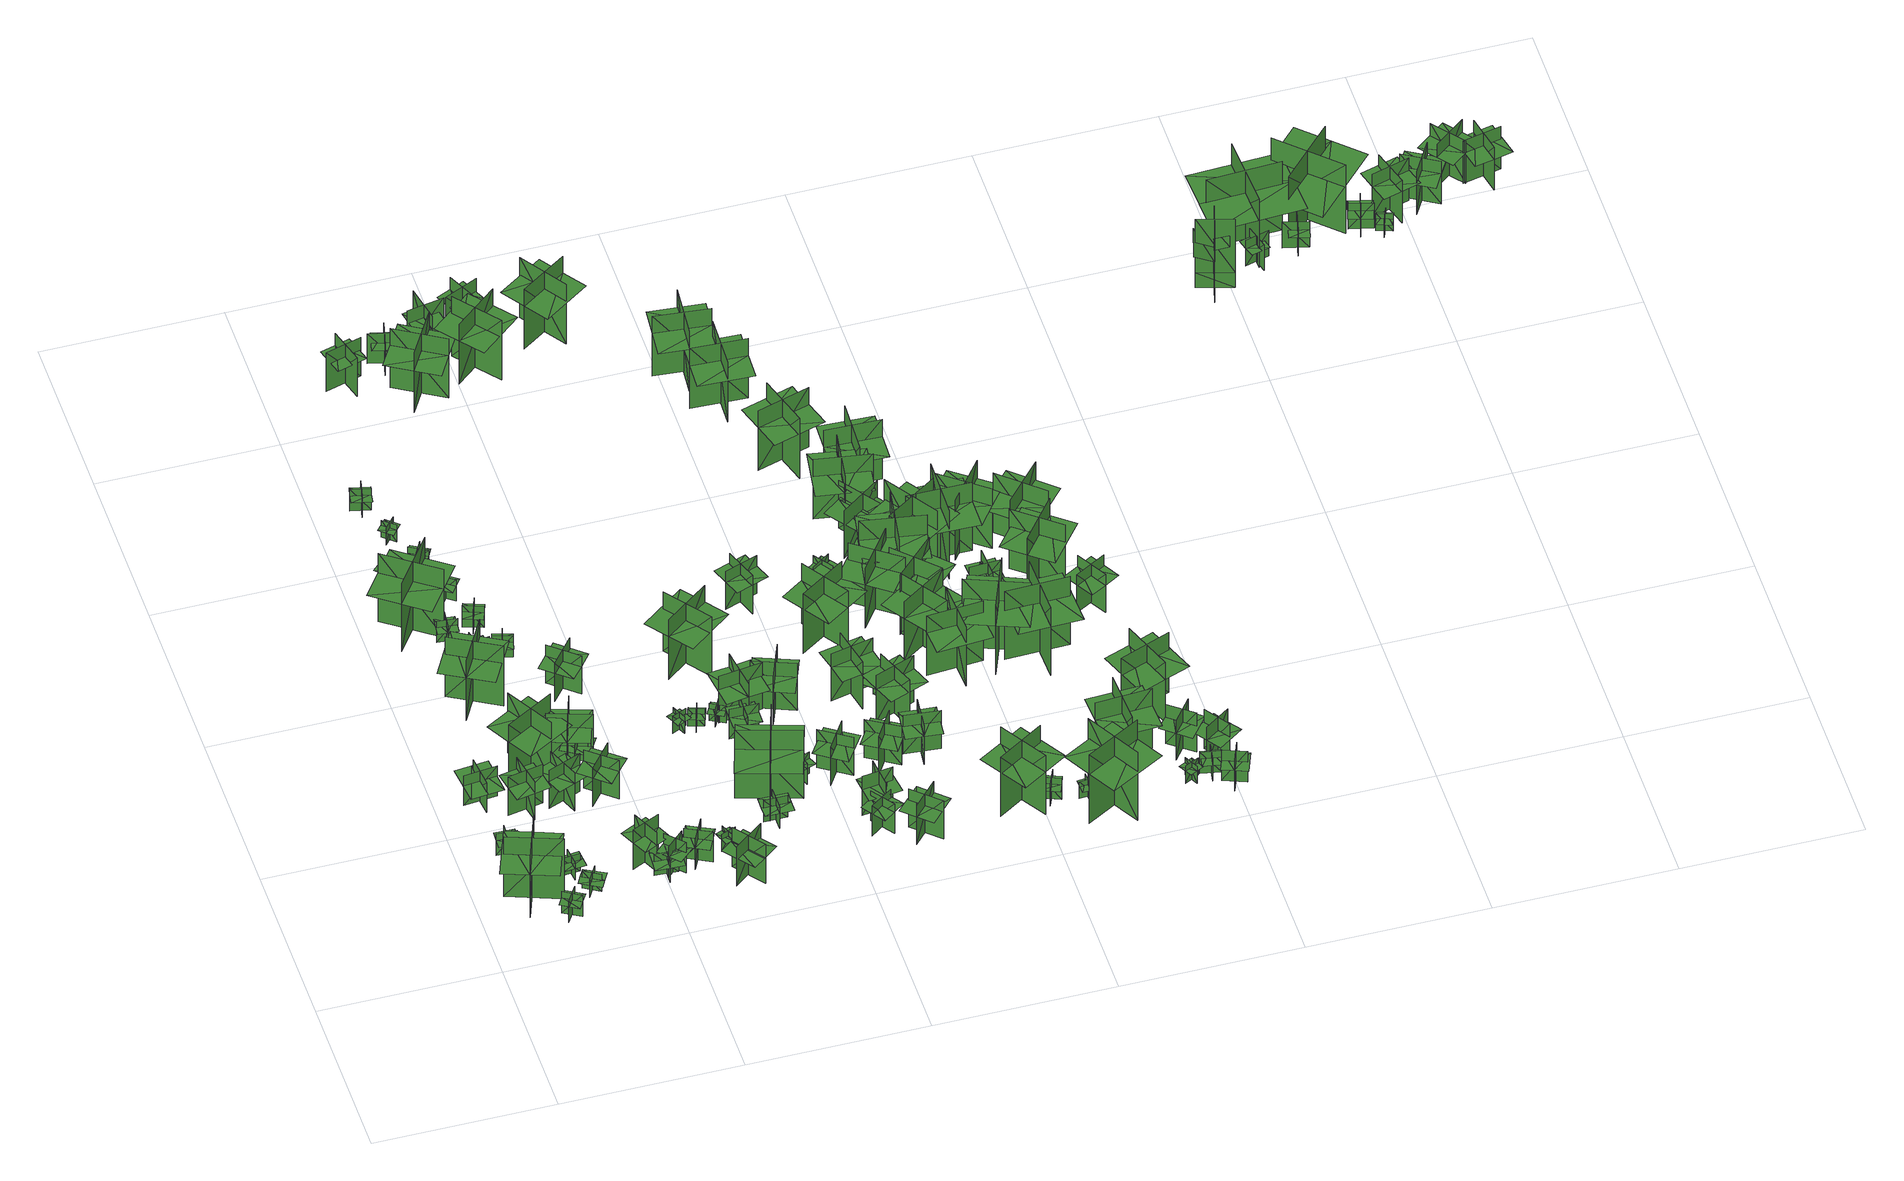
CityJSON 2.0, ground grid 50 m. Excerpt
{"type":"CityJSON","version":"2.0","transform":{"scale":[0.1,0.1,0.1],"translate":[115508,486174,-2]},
"CityObjects":{
"tree1":{"type":"SolitaryVegetationObject","geometry":[{"type":"MultiSurface","lod":"1","boundaries":[[[0,1,2]],[[0,2,3]],[[4,5,6]],[[4,6,7]],[[8,9,10]],[[8,10,11]],[[8,11,12]],[[8,12,13]]]}]},
"tree2":{"type":"SolitaryVegetationObject","geometry":[{"type":"MultiSurface","lod":"1","boundaries":[[[14,15,16]],[[14,16,17]],[[18,19,20]],[[18,20,21]],[[22,23,24]],[[22,24,25]],[[22,25,26]],[[22,26,27]]]}]},
"tree3":{"type":"SolitaryVegetationObject","geometry":[{"type":"MultiSurface","lod":"1","boundaries":[[[28,29,30]],[[28,30,31]],[[32,33,34]],[[32,34,35]],[[36,37,38]],[[36,38,39]],[[36,39,40]],[[36,40,41]]]}]},
"tree4":{"type":"SolitaryVegetationObject","geometry":[{"type":"MultiSurface","lod":"1","boundaries":[[[42,43,44]],[[42,44,45]],[[46,47,48]],[[46,48,49]],[[50,51,52]],[[50,52,53]],[[50,53,54]],[[50,54,55]]]}]},
"tree5":{"type":"SolitaryVegetationObject","geometry":[{"type":"MultiSurface","lod":"1","boundaries":[[[56,57,58]],[[56,58,59]],[[60,61,62]],[[60,62,63]],[[64,65,66]],[[64,66,67]],[[64,67,68]],[[64,68,69]]]}]},
"tree6":{"type":"SolitaryVegetationObject","geometry":[{"type":"MultiSurface","lod":"1","boundaries":[[[70,71,72]],[[70,72,73]],[[74,75,76]],[[74,76,77]],[[78,79,80]],[[78,80,81]],[[78,81,82]],[[78,82,83]]]}]},
"tree7":{"type":"SolitaryVegetationObject","geometry":[{"type":"MultiSurface","lod":"1","boundaries":[[[84,85,86]],[[84,86,87]],[[88,89,90]],[[88,90,91]],[[92,93,94]],[[92,94,95]],[[92,95,96]],[[92,96,97]]]}]},
"tree8":{"type":"SolitaryVegetationObject","geometry":[{"type":"MultiSurface","lod":"1","boundaries":[[[98,99,100]],[[98,100,101]],[[102,103,104]],[[102,104,105]],[[106,107,108]],[[106,108,109]],[[106,109,110]],[[106,110,111]]]}]},
"tree9":{"type":"SolitaryVegetationObject","geometry":[{"type":"MultiSurface","lod":"1","boundaries":[[[112,113,114]],[[112,114,115]],[[116,117,118]],[[116,118,119]],[[120,121,122]],[[120,122,123]],[[120,123,124]],[[120,124,125]]]}]},
"tree10":{"type":"SolitaryVegetationObject","geometry":[{"type":"MultiSurface","lod":"1","boundaries":[[[126,127,128]],[[126,128,129]],[[130,131,132]],[[130,132,133]],[[134,135,136]],[[134,136,137]],[[134,137,138]],[[134,138,139]]]}]},
"tree11":{"type":"SolitaryVegetationObject","geometry":[{"type":"MultiSurface","lod":"1","boundaries":[[[140,141,142]],[[140,142,143]],[[144,145,146]],[[144,146,147]],[[148,149,150]],[[148,150,151]],[[148,151,152]],[[148,152,153]]]}]},
"tree12":{"type":"SolitaryVegetationObject","geometry":[{"type":"MultiSurface","lod":"1","boundaries":[[[154,155,156]],[[154,156,157]],[[158,159,160]],[[158,160,161]],[[162,163,164]],[[162,164,165]],[[162,165,166]],[[162,166,167]]]}]},
"tree13":{"type":"SolitaryVegetationObject","geometry":[{"type":"MultiSurface","lod":"1","boundaries":[[[168,169,170]],[[168,170,171]],[[172,173,174]],[[172,174,175]],[[176,177,178]],[[176,178,179]],[[176,180,181]],[[176,181,177]]]}]},
"tree14":{"type":"SolitaryVegetationObject","geometry":[{"type":"MultiSurface","lod":"1","boundaries":[[[182,183,184]],[[182,184,185]],[[186,187,188]],[[186,188,189]],[[190,191,192]],[[190,192,193]],[[190,193,194]],[[190,194,195]]]}]},
"tree15":{"type":"SolitaryVegetationObject","geometry":[{"type":"MultiSurface","lod":"1","boundaries":[[[196,197,198]],[[196,198,199]],[[200,201,202]],[[200,202,203]],[[204,205,206]],[[204,206,207]],[[204,207,208]],[[204,208,209]]]}]},
"tree16":{"type":"SolitaryVegetationObject","geometry":[{"type":"MultiSurface","lod":"1","boundaries":[[[210,211,212]],[[210,212,213]],[[214,215,216]],[[214,216,217]],[[218,219,220]],[[218,220,221]],[[218,221,222]],[[218,222,223]]]}]},
"tree17":{"type":"SolitaryVegetationObject","geometry":[{"type":"MultiSurface","lod":"1","boundaries":[[[224,225,226]],[[224,226,227]],[[228,229,230]],[[228,230,231]],[[232,233,234]],[[232,234,235]],[[232,235,236]],[[232,236,237]]]}]},
"tree18":{"type":"SolitaryVegetationObject","geometry":[{"type":"MultiSurface","lod":"1","boundaries":[[[238,239,240]],[[238,240,241]],[[242,243,244]],[[242,244,245]],[[246,247,248]],[[246,248,249]],[[246,249,250]],[[246,250,251]]]}]},
"tree19":{"type":"SolitaryVegetationObject","geometry":[{"type":"MultiSurface","lod":"1","boundaries":[[[252,253,254]],[[252,254,255]],[[256,257,258]],[[256,258,259]],[[260,261,262]],[[260,262,263]],[[260,263,264]],[[260,264,265]]]}]},
"tree20":{"type":"SolitaryVegetationObject","geometry":[{"type":"MultiSurface","lod":"1","boundaries":[[[266,267,268]],[[266,268,269]],[[270,271,272]],[[270,272,273]],[[274,275,276]],[[274,276,277]],[[274,277,278]],[[274,278,279]]]}]},
"tree21":{"type":"SolitaryVegetationObject","geometry":[{"type":"MultiSurface","lod":"1","boundaries":[[[280,281,282]],[[280,282,283]],[[284,285,286]],[[284,286,287]],[[288,289,290]],[[288,290,291]],[[288,292,293]],[[288,293,289]]]}]},
"tree22":{"type":"SolitaryVegetationObject","geometry":[{"type":"MultiSurface","lod":"1","boundaries":[[[294,295,296]],[[294,296,297]],[[298,299,300]],[[298,300,301]],[[302,303,304]],[[302,304,305]],[[302,305,306]],[[302,306,307]]]}]},
"tree23":{"type":"SolitaryVegetationObject","geometry":[{"type":"MultiSurface","lod":"1","boundaries":[[[308,309,310]],[[308,310,311]],[[312,313,314]],[[312,314,315]],[[316,317,318]],[[316,318,319]],[[316,319,320]],[[316,320,321]]]}]},
"tree24":{"type":"SolitaryVegetationObject","geometry":[{"type":"MultiSurface","lod":"1","boundaries":[[[322,323,324]],[[322,324,325]],[[326,327,328]],[[326,328,329]],[[330,331,332]],[[330,332,333]],[[330,333,334]],[[330,334,335]]]}]},
"tree25":{"type":"SolitaryVegetationObject","geometry":[{"type":"MultiSurface","lod":"1","boundaries":[[[336,337,338]],[[336,338,339]],[[340,341,342]],[[340,342,343]],[[344,345,346]],[[344,346,347]],[[344,347,348]],[[344,348,349]]]}]},
"tree26":{"type":"SolitaryVegetationObject","geometry":[{"type":"MultiSurface","lod":"1","boundaries":[[[350,351,352]],[[350,352,353]],[[354,355,356]],[[354,356,357]],[[358,359,360]],[[358,360,361]],[[358,361,362]],[[358,362,363]]]}]},
"tree27":{"type":"SolitaryVegetationObject","geometry":[{"type":"MultiSurface","lod":"1","boundaries":[[[364,365,366]],[[364,366,367]],[[368,369,370]],[[368,370,371]],[[372,373,374]],[[372,374,375]],[[372,375,376]],[[372,376,377]]]}]},
"tree28":{"type":"SolitaryVegetationObject","geometry":[{"type":"MultiSurface","lod":"1","boundaries":[[[378,379,380]],[[378,380,381]],[[382,383,384]],[[382,384,385]],[[386,387,388]],[[386,388,389]],[[386,389,390]],[[386,390,391]]]}]},
"tree29":{"type":"SolitaryVegetationObject","geometry":[{"type":"MultiSurface","lod":"1","boundaries":[[[392,393,394]],[[392,394,395]],[[396,397,398]],[[396,398,399]],[[400,401,402]],[[400,402,403]],[[400,403,404]],[[400,404,405]]]}]},
"tree30":{"type":"SolitaryVegetationObject","geometry":[{"type":"MultiSurface","lod":"1","boundaries":[[[406,407,408]],[[406,408,409]],[[410,411,412]],[[410,412,413]],[[414,415,416]],[[414,416,417]],[[414,417,418]],[[414,418,419]]]}]},
"tree31":{"type":"SolitaryVegetationObject","geometry":[{"type":"MultiSurface","lod":"1","boundaries":[[[420,421,422]],[[420,422,423]],[[424,425,426]],[[424,426,427]],[[428,429,430]],[[428,430,431]],[[428,429,432]],[[428,432,433]]]}]},
"tree32":{"type":"SolitaryVegetationObject","geometry":[{"type":"MultiSurface","lod":"1","boundaries":[[[434,435,436]],[[434,436,437]],[[438,439,440]],[[438,440,441]],[[442,443,444]],[[442,444,445]],[[442,445,446]],[[442,446,447]]]}]},
"tree33":{"type":"SolitaryVegetationObject","geometry":[{"type":"MultiSurface","lod":"1","boundaries":[[[448,449,450]],[[448,450,451]],[[452,453,454]],[[452,454,455]],[[456,457,458]],[[456,458,459]],[[456,459,460]],[[456,460,461]]]}]},
"tree34":{"type":"SolitaryVegetationObject","geometry":[{"type":"MultiSurface","lod":"1","boundaries":[[[462,463,464]],[[462,464,465]],[[466,467,468]],[[466,468,469]],[[470,471,472]],[[470,472,473]],[[470,473,474]],[[470,474,475]]]}]},
"tree35":{"type":"SolitaryVegetationObject","geometry":[{"type":"MultiSurface","lod":"1","boundaries":[[[476,477,478]],[[476,478,479]],[[480,481,482]],[[480,482,483]],[[484,485,486]],[[484,486,487]],[[484,487,488]],[[484,488,489]]]}]},
"tree36":{"type":"SolitaryVegetationObject","geometry":[{"type":"MultiSurface","lod":"1","boundaries":[[[490,491,492]],[[490,492,493]],[[494,495,496]],[[494,496,497]],[[498,499,500]],[[498,500,501]],[[498,501,502]],[[498,502,503]]]}]},
"tree37":{"type":"SolitaryVegetationObject","geometry":[{"type":"MultiSurface","lod":"1","boundaries":[[[504,505,506]],[[504,506,507]],[[508,509,510]],[[508,510,511]],[[512,513,514]],[[512,514,515]],[[512,515,516]],[[512,516,517]]]}]},
"tree38":{"type":"SolitaryVegetationObject","geometry":[{"type":"MultiSurface","lod":"1","boundaries":[[[518,519,520]],[[518,520,521]],[[522,523,524]],[[522,524,525]],[[526,527,528]],[[526,528,529]],[[526,529,530]],[[526,530,531]]]}]},
"tree39":{"type":"SolitaryVegetationObject","geometry":[{"type":"MultiSurface","lod":"1","boundaries":[[[532,533,534]],[[532,534,535]],[[536,537,538]],[[536,538,539]],[[540,541,542]],[[540,542,543]],[[540,543,544]],[[540,544,545]]]}]},
"tree40":{"type":"SolitaryVegetationObject","geometry":[{"type":"MultiSurface","lod":"1","boundaries":[[[546,547,548]],[[546,548,549]],[[550,551,552]],[[550,552,553]],[[554,555,556]],[[554,556,557]],[[554,557,558]],[[554,558,559]]]}]},
"tree41":{"type":"SolitaryVegetationObject","geometry":[{"type":"MultiSurface","lod":"1","boundaries":[[[560,561,562]],[[560,562,563]],[[564,565,566]],[[564,566,567]],[[568,569,570]],[[568,570,571]],[[568,571,572]],[[568,572,573]]]}]},
"tree42":{"type":"SolitaryVegetationObject","geometry":[{"type":"MultiSurface","lod":"1","boundaries":[[[574,575,576]],[[574,576,577]],[[578,579,580]],[[578,580,581]],[[582,583,584]],[[582,584,585]],[[582,585,586]],[[582,586,587]]]}]},
"tree43":{"type":"SolitaryVegetationObject","geometry":[{"type":"MultiSurface","lod":"1","boundaries":[[[588,589,590]],[[588,590,591]],[[592,593,594]],[[592,594,595]],[[596,597,598]],[[596,598,599]],[[596,599,600]],[[596,600,601]]]}]},
"tree44":{"type":"SolitaryVegetationObject","geometry":[{"type":"MultiSurface","lod":"1","boundaries":[[[602,603,604]],[[602,604,605]],[[606,607,608]],[[606,608,609]],[[610,611,612]],[[610,612,613]],[[610,613,614]],[[610,614,615]]]}]},
"tree45":{"type":"SolitaryVegetationObject","geometry":[{"type":"MultiSurface","lod":"1","boundaries":[[[616,617,618]],[[616,618,619]],[[620,621,622]],[[620,622,623]],[[624,625,626]],[[624,626,627]],[[624,627,628]],[[624,628,629]]]}]},
"tree46":{"type":"SolitaryVegetationObject","geometry":[{"type":"MultiSurface","lod":"1","boundaries":[[[630,631,632]],[[630,632,633]],[[634,635,636]],[[634,636,637]],[[638,639,640]],[[638,640,641]],[[638,641,642]],[[638,642,643]]]}]},
"tree47":{"type":"SolitaryVegetationObject","geometry":[{"type":"MultiSurface","lod":"1","boundaries":[[[644,645,646]],[[644,646,647]],[[648,649,650]],[[648,650,651]],[[652,653,654]],[[652,654,655]],[[652,655,656]],[[652,656,657]]]}]},
"tree48":{"type":"SolitaryVegetationObject","geometry":[{"type":"MultiSurface","lod":"1","boundaries":[[[658,659,660]],[[658,660,661]],[[662,663,664]],[[662,664,665]],[[666,667,668]],[[666,668,669]],[[666,669,670]],[[666,670,671]]]}]},
"tree49":{"type":"SolitaryVegetationObject","geometry":[{"type":"MultiSurface","lod":"1","boundaries":[[[672,673,674]],[[672,674,675]],[[676,677,678]],[[676,678,679]],[[680,681,682]],[[680,682,683]],[[680,683,684]],[[680,684,685]]]}]},
"tree50":{"type":"SolitaryVegetationObject","geometry":[{"type":"MultiSurface","lod":"1","boundaries":[[[686,687,688]],[[686,688,689]],[[690,691,692]],[[690,692,693]],[[694,695,696]],[[694,696,697]],[[694,698,699]],[[694,699,695]]]}]},
"tree51":{"type":"SolitaryVegetationObject","geometry":[{"type":"MultiSurface","lod":"1","boundaries":[[[700,701,702]],[[700,702,703]],[[704,705,706]],[[704,706,707]],[[708,709,710]],[[708,710,711]],[[708,711,712]],[[708,712,713]]]}]},
"tree52":{"type":"SolitaryVegetationObject","geometry":[{"type":"MultiSurface","lod":"1","boundaries":[[[714,715,716]],[[714,716,717]],[[718,719,720]],[[718,720,721]],[[722,723,724]],[[722,724,725]],[[722,725,726]],[[722,726,727]]]}]},
"tree53":{"type":"SolitaryVegetationObject","geometry":[{"type":"MultiSurface","lod":"1","boundaries":[[[728,729,730]],[[728,730,731]],[[732,733,734]],[[732,734,735]],[[736,737,738]],[[736,738,739]],[[736,739,740]],[[736,740,741]]]}]},
"tree54":{"type":"SolitaryVegetationObject","geometry":[{"type":"MultiSurface","lod":"1","boundaries":[[[742,743,744]],[[742,744,745]],[[746,747,748]],[[746,748,749]],[[750,751,752]],[[750,752,753]],[[750,753,754]],[[750,754,755]]]}]},
"tree55":{"type":"SolitaryVegetationObject","geometry":[{"type":"MultiSurface","lod":"1","boundaries":[[[756,757,758]],[[756,758,759]],[[760,761,762]],[[760,762,763]],[[764,765,766]],[[764,766,767]],[[764,767,768]],[[764,768,769]]]}]},
"tree56":{"type":"SolitaryVegetationObject","geometry":[{"type":"MultiSurface","lod":"1","boundaries":[[[770,771,772]],[[770,772,773]],[[774,775,776]],[[774,776,777]],[[778,779,780]],[[778,780,781]],[[778,781,782]],[[778,782,783]]]}]},
"tree57":{"type":"SolitaryVegetationObject","geometry":[{"type":"MultiSurface","lod":"1","boundaries":[[[784,785,786]],[[784,786,787]],[[788,789,790]],[[788,790,791]],[[792,793,794]],[[792,794,795]],[[792,795,796]],[[792,796,797]]]}]},
"tree58":{"type":"SolitaryVegetationObject","geometry":[{"type":"MultiSurface","lod":"1","boundaries":[[[798,799,800]],[[798,800,801]],[[802,803,804]],[[802,804,805]],[[806,807,808]],[[806,808,809]],[[806,809,810]],[[806,810,811]]]}]},
"tree59":{"type":"SolitaryVegetationObject","geometry":[{"type":"MultiSurface","lod":"1","boundaries":[[[812,813,814]],[[812,814,815]],[[816,817,818]],[[816,818,819]],[[820,821,822]],[[820,822,823]],[[820,823,824]],[[820,824,825]]]}]},
"tree60":{"type":"SolitaryVegetationObject","geometry":[{"type":"MultiSurface","lod":"1","boundaries":[[[826,827,828]],[[826,828,829]],[[830,831,832]],[[830,832,833]],[[834,835,836]],[[834,836,837]],[[834,837,838]],[[834,838,839]]]}]},
"tree61":{"type":"SolitaryVegetationObject","geometry":[{"type":"MultiSurface","lod":"1","boundaries":[[[840,841,842]],[[840,842,843]],[[844,845,846]],[[844,846,847]],[[848,849,850]],[[848,850,851]],[[848,851,852]],[[848,852,853]]]}]},
"tree62":{"type":"SolitaryVegetationObject","geometry":[{"type":"MultiSurface","lod":"1","boundaries":[[[854,855,856]],[[854,856,857]],[[858,859,860]],[[858,860,861]],[[862,863,864]],[[862,864,865]],[[862,865,866]],[[862,866,867]]]}]},
"tree63":{"type":"SolitaryVegetationObject","geometry":[{"type":"MultiSurface","lod":"1","boundaries":[[[868,869,870]],[[868,870,871]],[[872,873,874]],[[872,874,875]],[[876,877,878]],[[876,878,879]],[[876,879,880]],[[876,880,881]]]}]},
"tree64":{"type":"SolitaryVegetationObject","geometry":[{"type":"MultiSurface","lod":"1","boundaries":[[[882,883,884]],[[882,884,885]],[[886,887,888]],[[886,888,889]],[[890,891,892]],[[890,892,893]],[[890,893,894]],[[890,894,895]]]}]},
"tree65":{"type":"SolitaryVegetationObject","geometry":[{"type":"MultiSurface","lod":"1","boundaries":[[[896,897,898]],[[896,898,899]],[[900,901,902]],[[900,902,903]],[[904,905,906]],[[904,906,907]],[[904,907,908]],[[904,908,909]]]}]},
"tree66":{"type":"SolitaryVegetationObject","geometry":[{"type":"MultiSurface","lod":"1","boundaries":[[[910,911,912]],[[910,912,913]],[[914,915,916]],[[914,916,917]],[[918,919,920]],[[918,920,921]],[[918,921,922]],[[918,922,923]]]}]},
"tree67":{"type":"SolitaryVegetationObject","geometry":[{"type":"MultiSurface","lod":"1","boundaries":[[[924,925,926]],[[924,926,927]],[[928,929,930]],[[928,930,931]],[[932,933,934]],[[932,934,935]],[[932,935,936]],[[932,936,937]]]}]},
"tree68":{"type":"SolitaryVegetationObject","geometry":[{"type":"MultiSurface","lod":"1","boundaries":[[[938,939,940]],[[938,940,941]],[[942,943,944]],[[942,944,945]],[[946,947,948]],[[946,948,949]],[[946,949,950]],[[946,950,951]]]}]},
"tree69":{"type":"SolitaryVegetationObject","geometry":[{"type":"MultiSurface","lod":"1","boundaries":[[[952,953,954]],[[952,954,955]],[[956,957,958]],[[956,958,959]],[[960,961,962]],[[960,962,963]],[[960,963,964]],[[960,964,965]]]}]},
"tree70":{"type":"SolitaryVegetationObject","geometry":[{"type":"MultiSurface","lod":"1","boundaries":[[[966,967,968]],[[966,968,969]],[[970,971,972]],[[970,972,973]],[[974,975,976]],[[974,976,977]],[[974,977,978]],[[974,978,979]]]}]},
"tree71":{"type":"SolitaryVegetationObject","geometry":[{"type":"MultiSurface","lod":"1","boundaries":[[[980,981,982]],[[980,982,983]],[[984,985,986]],[[984,986,987]],[[988,989,990]],[[988,990,991]],[[988,991,992]],[[988,992,993]]]}]},
"tree72":{"type":"SolitaryVegetationObject","geometry":[{"type":"MultiSurface","lod":"1","boundaries":[[[994,995,996]],[[994,996,997]],[[998,999,1000]],[[998,1000,1001]],[[1002,1003,1004]],[[1002,1004,1005]],[[1002,1005,1006]],[[1002,1006,1007]]]}]},
"tree73":{"type":"SolitaryVegetationObject","geometry":[{"type":"MultiSurface","lod":"1","boundaries":[[[1008,1009,1010]],[[1008,1010,1011]],[[1012,1013,1014]],[[1012,1014,1015]],[[1016,1017,1018]],[[1016,1018,1019]],[[1016,1019,1020]],[[1016,1020,1021]]]}]},
"tree74":{"type":"SolitaryVegetationObject","geometry":[{"type":"MultiSurface","lod":"1","boundaries":[[[1022,1023,1024]],[[1022,1024,1025]],[[1026,1027,1028]],[[1026,1028,1029]],[[1030,1031,1032]],[[1030,1032,1033]],[[1030,1033,1034]],[[1030,1034,1035]]]}]},
"tree75":{"type":"SolitaryVegetationObject","geometry":[{"type":"MultiSurface","lod":"1","boundaries":[[[1036,1037,1038]],[[1036,1038,1039]],[[1040,1041,1042]],[[1040,1042,1043]],[[1044,1045,1046]],[[1044,1046,1047]],[[1044,1047,1048]],[[1044,1048,1049]]]}]},
"tree76":{"type":"SolitaryVegetationObject","geometry":[{"type":"MultiSurface","lod":"1","boundaries":[[[1050,1051,1052]],[[1050,1052,1053]],[[1054,1055,1056]],[[1054,1056,1057]],[[1058,1059,1060]],[[1058,1060,1061]],[[1058,1061,1062]],[[1058,1062,1063]]]}]},
"tree77":{"type":"SolitaryVegetationObject","geometry":[{"type":"MultiSurface","lod":"1","boundaries":[[[1064,1065,1066]],[[1064,1066,1067]],[[1068,1069,1070]],[[1068,1070,1071]],[[1072,1073,1074]],[[1072,1074,1075]],[[1072,1075,1076]],[[1072,1076,1077]]]}]},
"tree78":{"type":"SolitaryVegetationObject","geometry":[{"type":"MultiSurface","lod":"1","boundaries":[[[1078,1079,1080]],[[1078,1080,1081]],[[1082,1083,1084]],[[1082,1084,1085]],[[1086,1087,1088]],[[1086,1088,1089]],[[1086,1089,1090]],[[1086,1090,1091]]]}]},
"tree79":{"type":"SolitaryVegetationObject","geometry":[{"type":"MultiSurface","lod":"1","boundaries":[[[1092,1093,1094]],[[1092,1094,1095]],[[1096,1097,1098]],[[1096,1098,1099]],[[1100,1101,1102]],[[1100,1102,1103]],[[1100,1103,1104]],[[1100,1104,1105]]]}]},
"tree80":{"type":"SolitaryVegetationObject","geometry":[{"type":"MultiSurface","lod":"1","boundaries":[[[1106,1107,1108]],[[1106,1108,1109]],[[1110,1111,1112]],[[1110,1112,1113]],[[1114,1115,1116]],[[1114,1116,1117]],[[1114,1117,1118]],[[1114,1118,1119]]]}]},
"tree81":{"type":"SolitaryVegetationObject","geometry":[{"type":"MultiSurface","lod":"1","boundaries":[[[1120,1121,1122]],[[1120,1122,1123]],[[1124,1125,1126]],[[1124,1126,1127]],[[1128,1129,1130]],[[1128,1130,1131]],[[1128,1131,1132]],[[1128,1132,1133]]]}]},
"tree82":{"type":"SolitaryVegetationObject","geometry":[{"type":"MultiSurface","lod":"1","boundaries":[[[1134,1135,1136]],[[1134,1136,1137]],[[1138,1139,1140]],[[1138,1140,1141]],[[1142,1143,1144]],[[1142,1144,1145]],[[1142,1145,1146]],[[1142,1146,1147]]]}]},
"tree83":{"type":"SolitaryVegetationObject","geometry":[{"type":"MultiSurface","lod":"1","boundaries":[[[1148,1149,1150]],[[1148,1150,1151]],[[1152,1153,1154]],[[1152,1154,1155]],[[1156,1157,1158]],[[1156,1158,1159]],[[1156,1159,1160]],[[1156,1160,1161]]]}]},
"tree84":{"type":"SolitaryVegetationObject","geometry":[{"type":"MultiSurface","lod":"1","boundaries":[[[1162,1163,1164]],[[1162,1164,1165]],[[1166,1167,1168]],[[1166,1168,1169]],[[1170,1171,1172]],[[1170,1172,1173]],[[1170,1173,1174]],[[1170,1174,1175]]]}]},
"tree85":{"type":"SolitaryVegetationObject","geometry":[{"type":"MultiSurface","lod":"1","boundaries":[[[1176,1177,1178]],[[1176,1178,1179]],[[1180,1181,1182]],[[1180,1182,1183]],[[1184,1185,1186]],[[1184,1186,1187]],[[1184,1187,1188]],[[1184,1188,1189]]]}]},
"tree86":{"type":"SolitaryVegetationObject","geometry":[{"type":"MultiSurface","lod":"1","boundaries":[[[1190,1191,1192]],[[1190,1192,1193]],[[1194,1195,1196]],[[1194,1196,1197]],[[1198,1199,1200]],[[1198,1200,1201]],[[1198,1202,1203]],[[1198,1203,1199]]]}]},
"tree87":{"type":"SolitaryVegetationObject","geometry":[{"type":"MultiSurface","lod":"1","boundaries":[[[1204,1205,1206]],[[1204,1206,1207]],[[1208,1209,1210]],[[1208,1210,1211]],[[1212,1213,1214]],[[1212,1214,1215]],[[1212,1215,1216]],[[1212,1216,1217]]]}]},
"tree88":{"type":"SolitaryVegetationObject","geometry":[{"type":"MultiSurface","lod":"1","boundaries":[[[1218,1219,1220]],[[1218,1220,1221]],[[1222,1223,1224]],[[1222,1224,1225]],[[1226,1227,1228]],[[1226,1228,1229]],[[1226,1229,1230]],[[1226,1230,1231]]]}]},
"tree89":{"type":"SolitaryVegetationObject","geometry":[{"type":"MultiSurface","lod":"1","boundaries":[[[1232,1233,1234]],[[1232,1234,1235]],[[1236,1237,1238]],[[1236,1238,1239]],[[1240,1241,1242]],[[1240,1242,1243]],[[1240,1243,1244]],[[1240,1244,1245]]]}]},
"tree90":{"type":"SolitaryVegetationObject","geometry":[{"type":"MultiSurface","lod":"1","boundaries":[[[1246,1247,1248]],[[1246,1248,1249]],[[1250,1251,1252]],[[1250,1252,1253]],[[1254,1255,1256]],[[1254,1256,1257]],[[1254,1258,1259]],[[1254,1259,1255]]]}]},
"tree91":{"type":"SolitaryVegetationObject","geometry":[{"type":"MultiSurface","lod":"1","boundaries":[[[1260,1261,1262]],[[1260,1262,1263]],[[1264,1265,1266]],[[1264,1266,1267]],[[1268,1269,1270]],[[1268,1270,1271]],[[1268,1272,1273]],[[1268,1273,1269]]]}]},
"tree92":{"type":"SolitaryVegetationObject","geometry":[{"type":"MultiSurface","lod":"1","boundaries":[[[1274,1275,1276]],[[1274,1276,1277]],[[1278,1279,1280]],[[1278,1280,1281]],[[1282,1283,1284]],[[1282,1284,1285]],[[1282,1285,1286]],[[1282,1286,1287]]]}]},
"tree93":{"type":"SolitaryVegetationObject","geometry":[{"type":"MultiSurface","lod":"1","boundaries":[[[1288,1289,1290]],[[1288,1290,1291]],[[1292,1293,1294]],[[1292,1294,1295]],[[1296,1297,1298]],[[1296,1298,1299]],[[1296,1299,1300]],[[1296,1300,1301]]]}]},
"tree94":{"type":"SolitaryVegetationObject","geometry":[{"type":"MultiSurface","lod":"1","boundaries":[[[1302,1303,1304]],[[1302,1304,1305]],[[1306,1307,1308]],[[1306,1308,1309]],[[1310,1311,1307]],[[1310,1307,1306]],[[1312,1313,1303]],[[1312,1303,1302]],[[1314,1315,1316]],[[1314,1316,1317]],[[1318,1319,1320]],[[1318,1320,1321]]]}]},
"tree95":{"type":"SolitaryVegetationObject","geometry":[{"type":"MultiSurface","lod":"1","boundaries":[[[1322,1323,1324]],[[1322,1324,1325]],[[1326,1327,1328]],[[1326,1328,1329]],[[1330,1331,1332]],[[1330,1332,1333]],[[1330,1333,1334]],[[1330,1334,1335]]]}]},
"tree96":{"type":"SolitaryVegetationObject","geometry":[{"type":"MultiSurface","lod":"1","boundaries":[[[1336,1337,1338]],[[1336,1338,1339]],[[1340,1341,1342]],[[1340,1342,1343]],[[1344,1345,1346]],[[1344,1346,1347]],[[1344,1347,1348]],[[1344,1348,1349]]]}]},
"tree97":{"type":"SolitaryVegetationObject","geometry":[{"type":"MultiSurface","lod":"1","boundaries":[[[1350,1351,1352]],[[1350,1352,1353]],[[1354,1355,1356]],[[1354,1356,1357]],[[1358,1359,1360]],[[1358,1360,1361]],[[1358,1361,1362]],[[1358,1362,1363]]]}]},
"tree98":{"type":"SolitaryVegetationObject","geometry":[{"type":"MultiSurface","lod":"1","boundaries":[[[1364,1365,1366]],[[1364,1366,1367]],[[1368,1369,1370]],[[1368,1370,1371]],[[1372,1373,1374]],[[1372,1374,1375]],[[1372,1375,1376]],[[1372,1376,1377]]]}]},
"tree99":{"type":"SolitaryVegetationObject","geometry":[{"type":"MultiSurface","lod":"1","boundaries":[[[1378,1379,1380]],[[1378,1380,1381]],[[1382,1383,1384]],[[1382,1384,1385]],[[1386,1387,1388]],[[1386,1388,1389]],[[1386,1389,1390]],[[1386,1390,1391]]]}]},
"tree100":{"type":"SolitaryVegetationObject","geometry":[{"type":"MultiSurface","lod":"1","boundaries":[[[1392,1393,1394]],[[1392,1394,1395]],[[1396,1397,1398]],[[1396,1398,1399]],[[1400,1401,1402]],[[1400,1402,1403]],[[1400,1403,1404]],[[1400,1404,1405]]]}]},
"tree101":{"type":"SolitaryVegetationObject","geometry":[{"type":"MultiSurface","lod":"1","boundaries":[[[1406,1407,1408]],[[1406,1408,1409]],[[1410,1411,1412]],[[1410,1412,1413]],[[1414,1415,1416]],[[1414,1416,1417]],[[1414,1417,1418]],[[1414,1418,1419]]]}]},
"tree102":{"type":"SolitaryVegetationObject","geometry":[{"type":"MultiSurface","lod":"1","boundaries":[[[1420,1421,1422]],[[1420,1422,1423]],[[1424,1425,1426]],[[1424,1426,1427]],[[1428,1429,1430]],[[1428,1430,1431]],[[1428,1431,1432]],[[1428,1432,1433]]]}]},
"tree103":{"type":"SolitaryVegetationObject","geometry":[{"type":"MultiSurface","lod":"1","boundaries":[[[1434,1435,1436]],[[1434,1436,1437]],[[1438,1439,1440]],[[1438,1440,1441]],[[1442,1443,1444]],[[1442,1444,1445]],[[1442,1445,1446]],[[1442,1446,1447]]]}]},
"tree104":{"type":"SolitaryVegetationObject","geometry":[{"type":"MultiSurface","lod":"1","boundaries":[[[1448,1449,1450]],[[1448,1450,1451]],[[1452,1453,1454]],[[1452,1454,1455]],[[1456,1457,1458]],[[1456,1458,1459]],[[1456,1459,1460]],[[1456,1460,1461]]]}]}
},
"vertices":[
[79,256,11],[225,204,11],[225,204,227],[79,256,227],[122,163,11],[175,309,11],[175,309,227],[122,163,227],[122,163,166],[195,137,166],[248,282,166],[175,309,166],[102,335,166],[49,189,166],
[128,419,21],[125,364,21],[125,364,98],[128,419,98],[100,395,21],[155,392,21],[155,392,98],[100,395,98],[100,395,76],[99,367,76],[154,364,76],[155,392,76],[157,420,76],[101,422,76],
[240,160,16],[211,113,16],[211,113,93],[240,160,93],[204,152,16],[251,123,16],[251,123,93],[204,152,93],[204,152,71],[190,128,71],[237,99,71],[251,123,71],[266,147,71],[218,175,71],
[224,289,16],[196,255,16],[196,255,77],[224,289,77],[195,286,16],[229,258,16],[229,258,77],[195,286,77],[195,286,60],[181,269,60],[215,241,60],[229,258,60],[243,275,60],[209,304,60],
[72,594,19],[72,594,127],[165,604,127],[165,604,19],[112,642,19],[112,642,127],[122,553,127],[122,553,19],[111,656,92],[64,651,92],[76,540,92],[123,545,92],[169,549,92],[158,661,92],
[264,306,19],[264,306,81],[269,253,81],[269,253,19],[291,282,19],[291,282,81],[240,278,81],[240,278,19],[299,283,60],[296,310,60],[232,304,60],[235,277,60],[238,250,60],[301,257,60],
[314,229,19],[314,229,81],[287,183,81],[287,183,19],[323,194,19],[323,194,81],[278,220,81],[278,220,19],[330,190,61],[343,214,61],[287,245,61],[274,222,61],[261,199,61],[317,167,61],
[234,497,13],[214,595,13],[214,595,152],[234,497,152],[271,552,13],[173,533,13],[173,533,152],[271,552,152],[271,552,113],[261,601,113],[164,582,113],[173,533,113],[183,484,113],[280,503,113],
[315,621,10],[238,755,10],[238,755,226],[315,621,226],[342,720,10],[208,643,10],[208,643,226],[342,720,226],[342,720,165],[303,787,165],[170,710,165],[208,643,165],[247,576,165],[381,653,165],
[281,527,13],[374,564,13],[374,564,151],[281,527,151],[342,500,13],[305,593,13],[305,593,151],[342,500,151],[342,500,112],[388,519,112],[351,611,112],[305,593,112],[259,574,112],[296,482,112],
[142,995,11],[277,920,11],[277,920,227],[142,995,227],[169,896,11],[245,1031,11],[245,1031,227],[169,896,227],[169,896,166],[237,858,166],[313,993,166],[245,1031,166],[177,1069,166],[102,933,166],
[82,1182,13],[186,1325,13],[186,1325,259],[82,1182,259],[199,1200,13],[55,1304,13],[55,1304,259],[199,1200,259],[199,1200,190],[251,1271,190],[107,1375,190],[55,1304,190],[3,1232,190],[147,1128,190],
[480,227,15],[444,304,15],[444,304,157],[480,227,157],[502,289,15],[425,252,15],[425,252,157],[502,289,157],[502,289,111],[425,252,111],[445,210,111],[522,247,111],[482,331,111],[405,294,111],
[101,1406,20],[140,1444,20],[140,1444,97],[101,1406,97],[137,1405,20],[99,1445,20],[99,1445,97],[137,1405,97],[137,1405,75],[157,1424,75],[119,1464,75],[99,1445,75],[79,1425,75],[118,1386,75],
[140,1299,17],[183,1309,17],[183,1309,79],[140,1299,79],[165,1283,17],[155,1326,17],[155,1326,79],[165,1283,79],[165,1283,62],[187,1289,62],[176,1332,62],[155,1326,62],[133,1321,62],[144,1278,62],
[175,1183,18],[230,1178,18],[230,1178,95],[175,1183,95],[198,1154,18],[203,1210,18],[203,1210,95],[198,1154,95],[198,1154,73],[226,1152,73],[231,1207,73],[203,1210,73],[176,1212,73],[171,1157,73],
[234,1093,15],[246,1017,15],[246,1017,123],[234,1093,123],[203,1052,15],[280,1064,15],[280,1064,123],[203,1052,123],[203,1052,93],[209,1013,93],[286,1026,93],[280,1064,93],[274,1102,93],[197,1090,93],
[504,243,18],[504,243,95],[501,176,95],[501,176,18],[534,209,18],[534,209,95],[469,212,95],[469,212,18],[544,209,70],[545,242,70],[465,245,70],[464,212,70],[462,178,70],[542,175,70],
[324,700,12],[439,661,12],[439,661,181],[324,700,181],[359,627,12],[398,743,12],[398,743,181],[359,627,181],[359,627,133],[417,608,133],[456,723,133],[398,743,133],[340,762,133],[302,647,133],
[453,579,13],[390,502,13],[390,502,152],[453,579,152],[387,573,13],[464,510,13],[464,510,152],[387,573,152],[387,573,113],[356,535,113],[432,471,113],[464,510,113],[496,548,113],[419,612,113],
[504,246,18],[550,198,18],[550,198,128],[504,246,128],[503,195,18],[551,241,18],[551,241,128],[503,195,128],[503,195,92],[551,241,92],[526,267,92],[478,222,92],[528,169,92],[576,214,92],
[386,650,15],[386,650,93],[421,707,93],[421,707,15],[377,694,15],[377,694,93],[432,661,93],[432,661,15],[368,700,67],[351,671,67],[419,629,67],[437,658,67],[454,686,67],[386,728,67],
[121,1672,19],[133,1726,19],[133,1726,96],[121,1672,96],[152,1692,19],[98,1704,19],[98,1704,96],[152,1692,96],[152,1692,74],[158,1719,74],[104,1731,74],[98,1704,74],[93,1677,74],[147,1665,74],
[152,1558,20],[180,1591,20],[180,1591,81],[152,1558,81],[181,1560,20],[147,1589,20],[147,1589,81],[181,1560,81],[181,1560,64],[195,1577,64],[162,1605,64],[147,1589,64],[133,1572,64],[167,1543,64],
[216,1473,19],[189,1424,19],[189,1424,95],[216,1473,95],[181,1463,19],[229,1436,19],[229,1436,95],[181,1463,95],[181,1463,74],[167,1439,74],[215,1412,74],[229,1436,74],[242,1460,74],[194,1487,74],
[258,1350,19],[226,1305,19],[226,1305,96],[258,1350,96],[221,1344,19],[266,1312,19],[266,1312,96],[221,1344,96],[221,1344,74],[205,1321,74],[250,1289,74],[266,1312,74],[282,1334,74],[237,1366,74],
[274,1185,18],[292,1237,18],[292,1237,95],[274,1185,95],[307,1200,18],[255,1219,18],[255,1219,95],[307,1200,95],[307,1200,74],[316,1226,74],[264,1245,74],[255,1219,74],[246,1193,74],[298,1174,74],
[329,1110,17],[313,1057,17],[313,1057,94],[329,1110,94],[296,1093,17],[349,1077,17],[349,1077,94],[296,1093,94],[296,1093,73],[289,1066,73],[342,1050,73],[349,1077,73],[357,1104,73],[304,1119,73],
[560,254,16],[629,219,16],[629,219,123],[560,254,123],[576,205,16],[611,274,16],[611,274,123],[576,205,123],[576,205,93],[611,187,93],[645,257,93],[611,274,93],[576,291,93],[541,222,93],
[468,971,15],[405,894,15],[405,894,153],[468,971,153],[402,965,15],[479,901,15],[479,901,153],[402,965,153],[402,965,114],[370,926,114],[447,863,114],[479,901,114],[510,940,114],[434,1003,114],
[671,190,14],[736,107,14],[736,107,155],[671,190,155],[662,119,14],[746,184,14],[746,184,155],[662,119,155],[668,188,108],[733,105,108],[775,138,108],[710,221,108],[700,79,108],[634,162,108],
[660,249,16],[701,264,16],[701,264,78],[660,249,78],[687,236,16],[671,278,16],[671,278,78],[687,236,78],[687,236,61],[707,244,61],[692,285,61],[671,278,61],[650,270,61],[666,229,61],
[266,2172,13],[165,2143,13],[165,2143,153],[266,2172,153],[207,2204,13],[207,2204,153],[236,2103,153],[236,2103,13],[207,2204,109],[165,2192,109],[188,2112,109],[230,2124,109],[272,2136,109],[249,2216,109],
[691,687,15],[673,728,15],[673,728,76],[691,687,76],[702,715,15],[662,697,15],[662,697,76],[702,715,76],[702,715,59],[693,735,59],[653,717,59],[662,697,59],[671,676,59],[711,694,59],
[827,354,15],[827,354,93],[827,287,93],[827,287,15],[858,321,15],[858,321,93],[794,321,93],[794,321,15],[868,321,68],[868,355,68],[788,355,68],[788,321,68],[788,288,68],[868,288,68],
[749,700,14],[707,713,14],[707,713,76],[749,700,76],[736,726,14],[722,684,14],[722,684,76],[736,726,76],[736,726,59],[715,733,59],[701,691,59],[722,684,59],[743,677,59],[757,719,59],
[813,325,10],[866,494,10],[866,494,256],[813,325,256],[918,379,10],[749,432,10],[749,432,256],[918,379,256],[918,379,187],[945,463,187],[776,516,187],[749,432,187],[723,347,187],[892,294,187],
[373,2187,17],[294,2206,17],[294,2206,125],[373,2187,125],[345,2231,17],[345,2231,125],[326,2152,125],[326,2152,17],[345,2231,91],[312,2239,91],[297,2176,91],[330,2168,91],[363,2160,91],[378,2223,91],
[766,716,14],[805,695,14],[805,695,76],[766,716,76],[774,688,14],[795,727,14],[795,727,76],[774,688,76],[774,688,58],[794,677,58],[815,716,58],[795,727,58],[776,737,58],[755,698,58],
[840,608,16],[827,566,16],[827,566,77],[840,608,77],[814,595,16],[856,581,16],[856,581,77],[814,595,77],[814,595,60],[807,574,60],[849,560,60],[856,581,60],[863,602,60],[821,616,60],
[361,2011,7],[441,2144,7],[441,2144,222],[361,2011,222],[461,2036,7],[328,2115,7],[328,2115,222],[461,2036,222],[461,2036,162],[501,2102,162],[368,2182,162],[328,2115,162],[289,2049,162],[422,1969,162],
[834,673,14],[833,595,14],[833,595,121],[834,673,121],[796,637,14],[874,636,14],[874,636,121],[796,637,121],[796,637,91],[796,598,91],[873,597,91],[874,636,91],[874,675,91],[797,676,91],
[725,994,11],[818,871,11],[818,871,226],[725,994,226],[710,892,11],[834,986,11],[834,986,226],[710,892,226],[710,892,166],[757,830,166],[880,924,166],[834,986,166],[787,1047,166],[663,954,166],
[788,703,11],[909,720,11],[909,720,180],[788,703,180],[853,654,11],[836,774,11],[836,774,180],[853,654,180],[853,654,133],[913,662,133],[896,783,133],[836,774,133],[776,766,133],[792,645,133],
[920,470,16],[940,419,16],[940,419,93],[920,470,93],[905,437,16],[957,457,16],[957,457,93],[905,437,93],[905,437,72],[915,411,72],[967,431,72],[957,457,72],[947,482,72],[895,462,72],
[406,2223,19],[509,2243,19],[509,2243,159],[406,2223,159],[461,2186,19],[461,2186,159],[442,2289,159],[442,2289,19],[461,2186,115],[504,2194,115],[489,2276,115],[446,2268,115],[403,2260,115],[418,2178,115],
[1109,238,16],[1047,193,16],[1047,193,124],[1109,238,124],[1058,247,16],[1104,184,16],[1104,184,124],[1058,247,124],[1058,247,94],[1027,224,94],[1072,161,94],[1104,184,94],[1135,207,94],[1090,269,94],
[920,659,10],[964,772,10],[964,772,179],[920,659,179],[994,691,10],[881,735,10],[881,735,179],[994,691,179],[994,691,131],[1016,748,131],[903,792,131],[881,735,131],[859,679,131],[972,635,131],
[1065,420,13],[982,475,13],[982,475,151],[1065,420,151],[1052,485,13],[997,402,13],[997,402,151],[1052,485,151],[1052,485,113],[1011,512,113],[956,430,113],[997,402,113],[1038,374,113],[1094,457,113],
[1044,273,14],[1128,284,14],[1128,284,156],[1044,273,156],[1095,233,14],[1085,318,14],[1085,318,156],[1095,233,156],[1095,233,109],[1085,318,109],[1039,312,109],[1049,228,109],[1142,239,109],[1131,323,109],
[511,2177,11],[609,2057,11],[609,2057,227],[511,2177,227],[500,2074,11],[620,2173,11],[620,2173,227],[500,2074,227],[500,2074,166],[550,2015,166],[669,2113,166],[620,2173,166],[571,2233,166],[451,2134,166],
[1146,198,15],[1219,131,15],[1219,131,153],[1146,198,153],[1148,132,15],[1215,205,15],[1215,205,153],[1148,132,153],[1148,132,114],[1184,98,114],[1252,171,114],[1215,205,114],[1179,239,114],[1111,166,114],
[610,2289,17],[515,2246,17],[515,2246,156],[610,2289,156],[547,2312,17],[547,2312,156],[591,2217,156],[591,2217,17],[547,2312,112],[507,2294,112],[542,2218,112],[582,2236,112],[622,2254,112],[587,2330,112],
[1194,421,13],[1109,474,13],[1109,474,152],[1194,421,152],[1179,486,13],[1126,401,13],[1126,401,152],[1179,486,152],[1179,486,113],[1137,512,113],[1084,427,113],[1126,401,113],[1169,375,113],[1221,459,113],
[949,1149,15],[983,1055,15],[983,1055,154],[949,1149,154],[921,1089,15],[1014,1122,15],[1014,1122,154],[921,1089,154],[921,1089,115],[938,1042,115],[1031,1076,115],[1014,1122,115],[997,1169,115],[904,1135,115],
[1132,768,9],[1157,649,9],[1157,649,178],[1132,768,178],[1087,700,9],[1206,726,9],[1206,726,178],[1087,700,178],[1087,700,131],[1100,641,131],[1219,666,131],[1206,726,131],[1193,785,131],[1074,760,131],
[1208,457,15],[1307,447,15],[1307,447,153],[1208,457,153],[1249,405,15],[1260,504,15],[1260,504,153],[1249,405,153],[1249,405,115],[1299,400,115],[1309,499,115],[1260,504,115],[1210,509,115],[1200,410,115],
[1195,968,12],[1067,882,12],[1067,882,228],[1195,968,228],[1094,989,12],[1181,860,12],[1181,860,228],[1094,989,228],[1094,989,167],[1030,945,167],[1116,817,167],[1181,860,167],[1245,904,167],[1158,1032,167],
[1209,663,11],[1253,550,11],[1253,550,180],[1209,663,180],[1176,590,11],[1289,633,11],[1289,633,180],[1176,590,180],[1176,590,133],[1198,533,133],[1311,576,133],[1289,633,133],[1268,690,133],[1154,646,133],
[805,2134,11],[718,2262,11],[718,2262,227],[805,2134,227],[825,2235,11],[697,2148,11],[697,2148,227],[825,2235,227],[825,2235,167],[781,2299,167],[653,2212,167],[697,2148,167],[741,2084,167],[869,2172,167],
[1197,625,14],[1197,625,123],[1262,693,123],[1262,693,14],[1197,688,14],[1197,688,123],[1262,626,123],[1262,626,14],[1187,698,88],[1154,664,88],[1235,586,88],[1267,620,88],[1300,654,88],[1219,732,88],
[1514,251,13],[1383,169,13],[1383,169,228],[1514,251,228],[1414,274,13],[1496,143,13],[1496,143,228],[1414,274,228],[1414,274,168],[1348,233,168],[1430,102,168],[1496,143,168],[1562,184,168],[1480,315,168],
[1157,1095,17],[1208,1131,17],[1208,1131,95],[1157,1095,95],[1206,1086,17],[1170,1137,17],[1170,1137,95],[1206,1086,95],[1163,1093,70],[1180,1070,70],[1231,1107,70],[1213,1130,70],[1196,1154,70],[1146,1117,70],
[1516,168,15],[1537,219,15],[1537,219,92],[1516,168,92],[1550,182,15],[1499,203,15],[1499,203,92],[1550,182,92],[1550,182,70],[1560,208,70],[1509,229,70],[1499,203,70],[1488,177,70],[1540,157,70],
[1231,1027,13],[1356,935,13],[1356,935,228],[1231,1027,228],[1246,925,13],[1338,1050,13],[1338,1050,228],[1246,925,228],[1246,925,168],[1308,879,168],[1400,1003,168],[1338,1050,168],[1276,1096,168],[1184,971,168],
[1328,885,10],[1415,757,10],[1415,757,225],[1328,885,225],[1308,783,10],[1437,870,10],[1437,870,225],[1308,783,225],[1308,783,165],[1352,719,165],[1480,806,165],[1437,870,165],[1393,935,165],[1265,848,165],
[1435,651,10],[1425,806,10],[1425,806,225],[1435,651,225],[1503,728,10],[1349,718,10],[1349,718,225],[1503,728,225],[1503,728,165],[1498,806,165],[1344,796,165],[1349,718,165],[1354,641,165],[1508,651,165],
[1060,1885,7],[1074,2039,7],[1074,2039,222],[1060,1885,222],[1139,1950,7],[985,1965,7],[985,1965,222],[1139,1950,222],[1139,1950,162],[1146,2028,162],[992,2042,162],[985,1965,162],[978,1887,162],[1132,1873,162],
[1327,983,10],[1436,873,10],[1436,873,226],[1327,983,226],[1326,880,10],[1436,989,10],[1436,989,226],[1326,880,226],[1326,880,165],[1380,825,165],[1490,934,165],[1436,989,165],[1382,1044,165],[1271,935,165],
[1123,1751,4],[1129,1905,4],[1129,1905,220],[1123,1751,220],[1199,1820,4],[1044,1827,4],[1044,1827,220],[1199,1820,220],[1199,1820,159],[1202,1898,159],[1048,1904,159],[1044,1827,159],[1041,1749,159],[1196,1743,159],
[1639,176,14],[1595,173,14],[1595,173,75],[1639,176,75],[1617,196,14],[1619,151,14],[1619,151,75],[1617,196,75],[1617,196,58],[1595,194,58],[1597,150,58],[1619,151,58],[1642,153,58],[1639,197,58],
[1350,972,10],[1378,1147,10],[1378,1147,256],[1350,972,256],[1446,1040,10],[1271,1069,10],[1271,1069,256],[1446,1040,256],[1446,1040,187],[1460,1128,187],[1286,1156,187],[1271,1069,187],[1257,982,187],[1432,953,187],
[1284,1295,10],[1365,1183,10],[1365,1183,182],[1284,1295,182],[1267,1186,10],[1379,1267,10],[1379,1267,182],[1267,1186,182],[1281,1282,127],[1230,1244,127],[1313,1133,127],[1364,1171,127],[1415,1210,127],[1332,1320,127],
[1197,1648,7],[1241,1500,7],[1241,1500,223],[1197,1648,223],[1147,1558,7],[1296,1602,7],[1296,1602,223],[1147,1558,223],[1147,1558,162],[1169,1484,162],[1318,1528,162],[1296,1602,162],[1274,1676,162],[1125,1632,162],
[1231,1344,11],[1384,1320,11],[1384,1320,227],[1231,1344,227],[1292,1260,11],[1315,1413,11],[1315,1413,227],[1292,1260,227],[1292,1260,167],[1368,1248,167],[1391,1402,167],[1315,1413,167],[1238,1425,167],[1215,1272,167],
[1717,58,10],[1630,212,10],[1630,212,257],[1717,58,257],[1749,171,10],[1595,84,10],[1595,84,257],[1749,171,257],[1749,171,188],[1706,248,188],[1552,161,188],[1595,84,188],[1639,7,188],[1793,94,188],
[1475,1049,7],[1377,1196,7],[1377,1196,254],[1475,1049,254],[1499,1164,7],[1352,1066,7],[1352,1066,254],[1499,1164,254],[1499,1164,185],[1450,1238,185],[1302,1140,185],[1352,1066,185],[1401,992,185],[1548,1090,185],
[1631,727,9],[1466,792,9],[1466,792,255],[1631,727,255],[1584,836,9],[1519,671,9],[1519,671,255],[1584,836,255],[1584,836,186],[1502,868,186],[1437,703,186],[1519,671,186],[1602,639,186],[1667,803,186],
[1364,1510,9],[1358,1355,9],[1358,1355,224],[1364,1510,224],[1288,1440,9],[1443,1435,9],[1443,1435,224],[1288,1440,224],[1288,1440,164],[1285,1362,164],[1440,1357,164],[1443,1435,164],[1445,1512,164],[1290,1517,164],
[1742,367,10],[1749,213,10],[1749,213,226],[1742,367,226],[1672,291,10],[1827,299,10],[1827,299,226],[1672,291,226],[1672,291,165],[1676,214,165],[1831,221,165],[1827,299,165],[1823,376,165],[1668,369,165],
[1505,1040,7],[1507,1217,7],[1507,1217,254],[1505,1040,254],[1590,1122,7],[1413,1124,7],[1413,1124,254],[1590,1122,254],[1590,1122,185],[1591,1211,185],[1414,1213,185],[1413,1124,185],[1412,1036,185],[1589,1033,185],
[1734,722,9],[1557,717,9],[1557,717,255],[1734,722,255],[1649,804,9],[1654,627,9],[1654,627,255],[1649,804,255],[1649,804,186],[1561,801,186],[1566,624,186],[1654,627,186],[1743,629,186],[1738,806,186],
[1581,1009,9],[1585,921,9],[1585,921,119],[1581,1009,119],[1534,957,9],[1622,961,9],[1622,961,119],[1534,957,119],[1575,1003,84],[1534,1001,84],[1539,913,84],[1580,915,84],[1621,918,84],[1616,1006,84],
[1539,1101,8],[1634,1224,8],[1634,1224,224],[1539,1101,224],[1642,1114,8],[1519,1209,8],[1519,1209,224],[1642,1114,224],[1642,1114,163],[1689,1176,163],[1566,1270,163],[1519,1209,163],[1472,1147,163],[1595,1053,163],
[1872,149,14],[1912,169,14],[1912,169,76],[1872,149,76],[1901,140,14],[1880,179,14],[1880,179,76],[1901,140,76],[1901,140,59],[1920,150,59],[1900,189,59],[1880,179,59],[1861,169,59],[1881,130,59],
[1865,303,13],[1932,250,13],[1932,250,155],[1865,303,155],[1873,238,13],[1926,305,13],[1926,305,155],[1873,238,155],[1873,238,109],[1926,305,109],[1890,334,109],[1836,268,109],[1909,209,109],[1962,276,109],
[1972,161,15],[1917,171,15],[1917,171,92],[1972,161,92],[1951,191,15],[1941,137,15],[1941,137,92],[1951,191,92],[1951,191,70],[1924,196,70],[1914,142,70],[1941,137,70],[1968,132,70],[1978,187,70],
[1926,482,10],[1782,427,10],[1782,427,226],[1926,482,226],[1833,525,10],[1887,380,10],[1887,380,226],[1833,525,226],[1833,525,165],[1760,498,165],[1815,353,165],[1887,380,165],[1960,408,165],[1905,553,165],
[1783,933,10],[1662,1029,10],[1662,1029,226],[1783,933,226],[1772,1036,10],[1676,914,10],[1676,914,226],[1772,1036,226],[1772,1036,165],[1711,1084,165],[1615,963,165],[1676,914,165],[1736,866,165],[1833,988,165],
[1964,132,14],[2026,108,14],[2026,108,124],[1964,132,124],[1985,86,14],[2009,148,14],[2009,148,124],[1985,86,124],[1985,86,88],[2009,148,88],[1975,161,88],[1951,99,88],[2019,73,88],[2043,135,88],
[1954,257,14],[2002,187,14],[2002,187,155],[1954,257,155],[1942,193,14],[2012,241,14],[2012,241,155],[1942,193,155],[1942,193,109],[2012,241,109],[1986,280,109],[1915,232,109],[1968,155,109],[2039,203,109],
[1674,1060,8],[1776,1176,8],[1776,1176,224],[1674,1060,224],[1777,1066,8],[1661,1168,8],[1661,1168,224],[1777,1066,224],[1777,1066,163],[1828,1124,163],[1712,1226,163],[1661,1168,163],[1610,1110,163],[1726,1008,163],
[1867,870,15],[1780,820,15],[1780,820,153],[1867,870,153],[1803,887,15],[1852,801,15],[1852,801,153],[1803,887,153],[1803,887,114],[1759,862,114],[1809,776,114],[1852,801,114],[1895,826,114],[1846,912,114],
[2442,1808,60],[2470,1908,60],[2472,1907,255],[2443,1808,255],[2510,1846,61],[2411,1874,61],[2411,1874,255],[2510,1845,255],[2510,1845,9],[2411,1874,9],[2443,1808,9],[2472,1907,9],[2443,1808,155],[2471,1908,155],[2420,1922,174],[2392,1823,174],[2467,1894,186],[2446,1819,186],[2484,1808,197],[2505,1883,197],
[2579,1948,11],[2597,1880,11],[2597,1880,104],[2579,1948,104],[2557,1909,11],[2557,1909,104],[2624,1927,104],[2624,1927,11],[2557,1909,75],[2565,1881,75],[2618,1895,75],[2611,1924,75],[2603,1952,75],[2549,1937,75],
[2579,2110,8],[2579,2110,256],[2589,1897,256],[2589,1897,8],[2684,2011,8],[2684,2011,256],[2478,2002,256],[2478,2002,8],[2716,2012,176],[2711,2119,176],[2454,2108,176],[2459,2001,176],[2464,1894,176],[2721,1906,176],
[2696,1907,10],[2712,1974,10],[2712,1974,103],[2696,1907,103],[2734,1930,10],[2734,1930,103],[2666,1947,103],[2666,1947,10],[2734,1930,74],[2741,1958,74],[2687,1972,74],[2680,1943,74],[2673,1915,74],[2727,1902,74],
[2682,2101,8],[2682,2101,256],[2837,1953,256],[2837,1953,8],[2827,2101,8],[2827,2101,256],[2684,1952,256],[2684,1952,8],[2849,2124,176],[2771,2198,176],[2594,2013,176],[2671,1939,176],[2749,1864,176],[2926,2050,176],
[2849,1968,7],[2913,1951,7],[2913,1951,99],[2849,1968,99],[2870,1930,7],[2888,1994,7],[2888,1994,99],[2870,1930,99],[2870,1930,73],[2902,1921,73],[2920,1985,73],[2888,1994,73],[2856,2003,73],[2838,1939,73],
[2957,1930,4],[2915,1945,4],[2915,1945,66],[2957,1930,66],[2945,1957,4],[2929,1915,4],[2929,1915,66],[2945,1957,66],[2945,1957,49],[2924,1964,49],[2909,1923,49],[2929,1915,49],[2950,1908,49],[2965,1949,49],
[2956,2055,7],[2987,1949,7],[2987,1949,161],[2956,2055,161],[2920,1991,7],[3027,2022,7],[3027,2022,161],[2920,1991,161],[2920,1991,118],[2936,1937,118],[3042,1968,118],[3027,2022,118],[3011,2075,118],[2905,2044,118],
[3032,1971,4],[3089,2066,4],[3089,2066,158],[3032,1971,158],[3104,1989,4],[3009,2045,4],[3009,2045,158],[3104,1989,158],[3104,1989,115],[3132,2037,115],[3037,2093,115],[3009,2045,115],[2980,1998,115],[3076,1941,115],
[3111,2050,5],[3198,2119,5],[3198,2119,159],[3111,2050,159],[3185,2041,5],[3115,2128,5],[3115,2128,159],[3185,2041,159],[3185,2041,116],[3228,2076,116],[3159,2162,116],[3115,2128,116],[3072,2093,116],[3141,2007,116],
[3286,2066,5],[3178,2043,5],[3178,2043,159],[3286,2066,159],[3225,2107,5],[3248,1998,5],[3248,1998,159],[3225,2107,159],[3225,2107,116],[3171,2095,116],[3194,1987,116],[3248,1998,116],[3302,2010,116],[3279,2118,116]
]}
